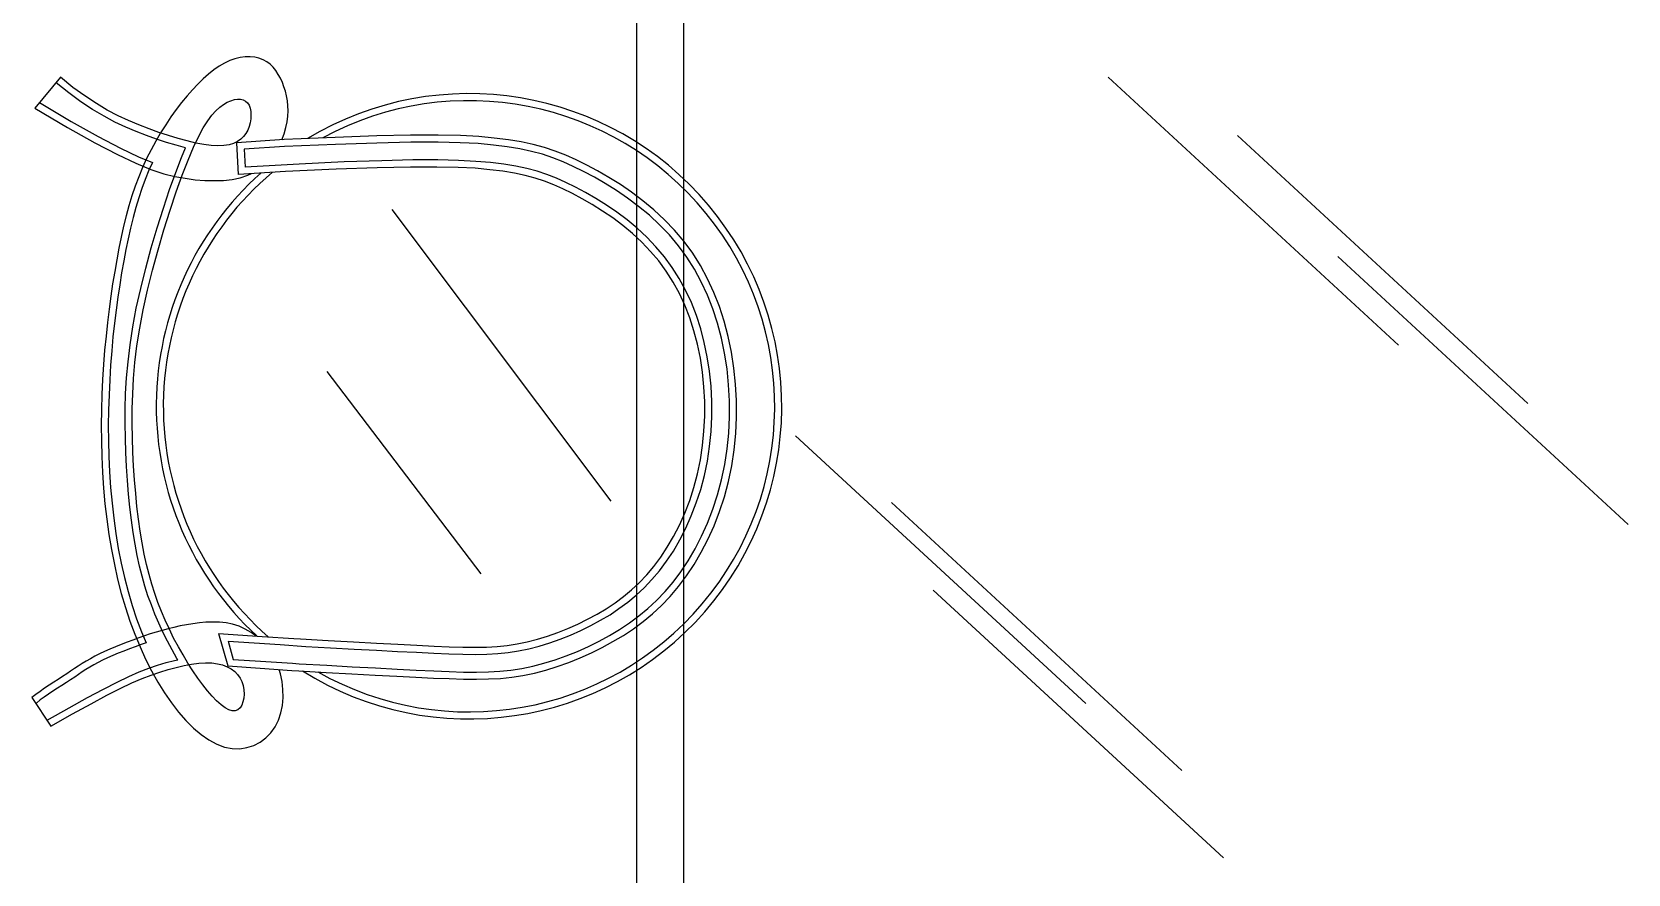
# Model space of a CAD drawing. Header units: inches. Extents: x 13 to 55.5, y 11.7 to 36.5.
# Drawn here: x 37.998 to 39.016, y 24.931 to 25.468 of the extents above; entities that cross this region are included whole.
import ezdxf

# ---------------------------------------------------------------- set-up
doc = ezdxf.new("R2010")
doc.units = ezdxf.units.IN
doc.header["$MEASUREMENT"] = 0
doc.layers.add('02', color=2, linetype='Continuous')

msp = doc.modelspace()

# ---------------------------------------------------------------- linework, layer by layer
at = {"layer": '02'}
for p, q in [((38.3838, 24.8241, -0.3429), (38.3838, 25.6241, -0.3429)), ((38.4138, 24.8541, -0.3429), (38.4138, 25.5941, -0.3429)), ((38.1276, 25.4509, -0.3409), (38.1243, 25.4498, -0.3409)), ((38.1309, 25.4517, -0.3409), (38.1276, 25.4509, -0.3409)), ((38.1341, 25.4522, -0.3409), (38.1309, 25.4517, -0.3409)), ((38.1372, 25.4522, -0.3409), (38.1341, 25.4522, -0.3409)), ((38.1402, 25.4519, -0.3409), (38.1372, 25.4522, -0.3409)), ((38.1429, 25.4513, -0.3409), (38.1402, 25.4519, -0.3409)), ((38.1455, 25.4503, -0.3409), (38.1429, 25.4513, -0.3409)), ((38.1107, 25.4412, -0.3409), (38.1073, 25.4382, -0.3409)), ((38.1141, 25.4439, -0.3409), (38.1107, 25.4412, -0.3409)), ((38.1175, 25.4462, -0.3409), (38.1141, 25.4439, -0.3409)), ((38.1209, 25.4482, -0.3409), (38.1175, 25.4462, -0.3409)), ((38.1243, 25.4498, -0.3409), (38.1209, 25.4482, -0.3409)), ((38.1479, 25.449, -0.3409), (38.1455, 25.4503, -0.3409)), ((38.15, 25.4474, -0.3409), (38.1479, 25.449, -0.3409)), ((38.1519, 25.4455, -0.3409), (38.15, 25.4474, -0.3409)), ((38.1536, 25.4434, -0.3409), (38.1519, 25.4455, -0.3409)), ((38.1552, 25.441, -0.3409), (38.1536, 25.4434, -0.3409)), ((38.1566, 25.4385, -0.3409), (38.1552, 25.441, -0.3409)), ((38.0164, 25.4391, -0.3409), (38, 25.4195, -0.3409)), ((38.0216, 25.4292, -0.3409), (38.0136, 25.4356, -0.3409)), ((38.0243, 25.4327, -0.3407), (38.0164, 25.4391, -0.3407)), ((38.0319, 25.4272, -0.3407), (38.0243, 25.4327, -0.3407)), ((38.1005, 25.4312, -0.3409), (38.0971, 25.4272, -0.3409)), ((38.1039, 25.4348, -0.3409), (38.1005, 25.4312, -0.3409)), ((38.1073, 25.4382, -0.3409), (38.1039, 25.4348, -0.3409)), ((38.1578, 25.4358, -0.3409), (38.1566, 25.4385, -0.3409)), ((38.1588, 25.4331, -0.3409), (38.1578, 25.4358, -0.3409)), ((38.1597, 25.4302, -0.3409), (38.1588, 25.4331, -0.3409)), ((38.8695, 25.2683, -0.3429), (38.6844, 25.4391, -0.3429)), ((38.003, 25.423, -0.3409), (38.0232, 25.411, -0.3409)), ((38.0293, 25.4235, -0.3409), (38.0216, 25.4292, -0.3409)), ((38.0368, 25.4186, -0.3409), (38.0293, 25.4235, -0.3409)), ((38.0392, 25.4224, -0.3407), (38.0319, 25.4272, -0.3407)), ((38.0462, 25.4182, -0.3407), (38.0392, 25.4224, -0.3407)), ((38.0936, 25.423, -0.3409), (38.0902, 25.4185, -0.3409)), ((38.0971, 25.4272, -0.3409), (38.0936, 25.423, -0.3409)), ((38.1179, 25.42, -0.3407), (38.1203, 25.4218, -0.3407)), ((38.1203, 25.4218, -0.3407), (38.1227, 25.4232, -0.3407)), ((38.1227, 25.4232, -0.3407), (38.125, 25.4242, -0.3407)), ((38.125, 25.4242, -0.3407), (38.1272, 25.4249, -0.3407)), ((38.1272, 25.4249, -0.3407), (38.1292, 25.4252, -0.3407)), ((38.1292, 25.4252, -0.3407), (38.1311, 25.4252, -0.3407)), ((38.1311, 25.4252, -0.3407), (38.1329, 25.4248, -0.3407)), ((38.1329, 25.4248, -0.3407), (38.1344, 25.424, -0.3407)), ((38.1344, 25.424, -0.3407), (38.1356, 25.4228, -0.3407)), ((38.1356, 25.4228, -0.3407), (38.1366, 25.4213, -0.3407)), ((38.1366, 25.4213, -0.3407), (38.1373, 25.4194, -0.3407)), ((38.1605, 25.4272, -0.3409), (38.1597, 25.4302, -0.3409)), ((38.161, 25.4242, -0.3409), (38.1605, 25.4272, -0.3409)), ((38.1613, 25.421, -0.3409), (38.161, 25.4242, -0.3409)), ((38.1614, 25.4177, -0.3409), (38.1613, 25.421, -0.3409)), ((38, 25.4195, -0.3409), (38.0209, 25.4072, -0.3409)), ((38.0232, 25.411, -0.3409), (38.0404, 25.4013, -0.3409)), ((38.0441, 25.4143, -0.3409), (38.0368, 25.4186, -0.3409)), ((38.0511, 25.4106, -0.3409), (38.0441, 25.4143, -0.3409)), ((38.0531, 25.4146, -0.3407), (38.0462, 25.4182, -0.3407)), ((38.058, 25.4074, -0.3409), (38.0511, 25.4106, -0.3409)), ((38.0598, 25.4115, -0.3407), (38.0531, 25.4146, -0.3407)), ((38.0663, 25.4087, -0.3407), (38.0598, 25.4115, -0.3407)), ((38.0868, 25.4138, -0.3409), (38.0835, 25.4089, -0.3409)), ((38.0902, 25.4185, -0.3409), (38.0868, 25.4138, -0.3409)), ((38.1074, 25.4068, -0.3407), (38.1102, 25.4114, -0.3407)), ((38.1102, 25.4114, -0.3407), (38.1129, 25.415, -0.3407)), ((38.1129, 25.415, -0.3407), (38.1154, 25.4178, -0.3407)), ((38.1154, 25.4178, -0.3407), (38.1179, 25.42, -0.3407)), ((38.1373, 25.4194, -0.3407), (38.1377, 25.4173, -0.3407)), ((38.1377, 25.4126, -0.3407), (38.1373, 25.4101, -0.3407)), ((38.1377, 25.4173, -0.3407), (38.1378, 25.415, -0.3407)), ((38.1378, 25.415, -0.3407), (38.1377, 25.4126, -0.3407)), ((38.16, 25.407, -0.3409), (38.1608, 25.4107, -0.3409)), ((38.1608, 25.4107, -0.3409), (38.1613, 25.4143, -0.3409)), ((38.1613, 25.4143, -0.3409), (38.1614, 25.4177, -0.3409)), ((38.0209, 25.4072, -0.3409), (38.0382, 25.3974, -0.3409)), ((38.0404, 25.4013, -0.3409), (38.0546, 25.3939, -0.3409)), ((38.0646, 25.4046, -0.3409), (38.058, 25.4074, -0.3409)), ((38.0712, 25.402, -0.3409), (38.0646, 25.4046, -0.3409)), ((38.0728, 25.4063, -0.3407), (38.0663, 25.4087, -0.3407)), ((38.0776, 25.3997, -0.3409), (38.0712, 25.402, -0.3409)), ((38.0791, 25.404, -0.3407), (38.0728, 25.4063, -0.3407)), ((38.0802, 25.4037, -0.3409), (38.0771, 25.3984, -0.3409)), ((38.0853, 25.4019, -0.3407), (38.0791, 25.404, -0.3407)), ((38.0835, 25.4089, -0.3409), (38.0802, 25.4037, -0.3409)), ((38.0913, 25.4001, -0.3407), (38.0853, 25.4019, -0.3407)), ((38.0971, 25.3985, -0.3407), (38.0913, 25.4001, -0.3407)), ((38.1012, 25.3945, -0.3407), (38.1044, 25.4012, -0.3407)), ((38.1044, 25.4012, -0.3407), (38.1074, 25.4068, -0.3407)), ((38.1331, 25.4013, -0.3407), (38.1313, 25.3996, -0.3407)), ((38.1346, 25.4033, -0.3407), (38.1331, 25.4013, -0.3407)), ((38.1357, 25.4054, -0.3407), (38.1346, 25.4033, -0.3407)), ((38.1366, 25.4077, -0.3407), (38.1357, 25.4054, -0.3407)), ((38.1373, 25.4101, -0.3407), (38.1366, 25.4077, -0.3407)), ((38.1575, 25.3993, -0.3409), (38.1589, 25.4031, -0.3409)), ((38.1589, 25.4031, -0.3409), (38.16, 25.407, -0.3409)), ((38.1914, 25.4008, -0.3409), (38.159, 25.3994, -0.3409)), ((38.218, 25.4017, -0.3409), (38.1914, 25.4008, -0.3409)), ((38.2396, 25.4022, -0.3409), (38.218, 25.4017, -0.3409)), ((38.2571, 25.4022, -0.3409), (38.2396, 25.4022, -0.3409)), ((38.2713, 25.4019, -0.3409), (38.2571, 25.4022, -0.3409)), ((38.283, 25.4013, -0.3409), (38.2713, 25.4019, -0.3409)), ((38.2929, 25.4004, -0.3409), (38.283, 25.4013, -0.3409)), ((38.3019, 25.3993, -0.3409), (38.2929, 25.4004, -0.3409)), ((38.9519, 25.2311, -0.3429), (38.7668, 25.4019, -0.3429)), ((38.0382, 25.3974, -0.3409), (38.0526, 25.3899, -0.3409)), ((38.0526, 25.3899, -0.3409), (38.0643, 25.3843, -0.3409)), ((38.0546, 25.3939, -0.3409), (38.0661, 25.3884, -0.3409)), ((38.0741, 25.3929, -0.3409), (38.0712, 25.3873, -0.3409)), ((38.0771, 25.3984, -0.3409), (38.0741, 25.3929, -0.3409)), ((38.0839, 25.3976, -0.3409), (38.0776, 25.3997, -0.3409)), ((38.0901, 25.3958, -0.3409), (38.0839, 25.3976, -0.3409)), ((38.096, 25.3941, -0.3409), (38.0901, 25.3958, -0.3409)), ((38.0936, 25.388, -0.3409), (38.0961, 25.3941, -0.3409)), ((38.0961, 25.3941, -0.3409), (38.096, 25.3941, -0.3409)), ((38.1026, 25.3972, -0.3407), (38.0971, 25.3985, -0.3407)), ((38.0977, 25.3863, -0.3407), (38.1012, 25.3945, -0.3407)), ((38.1077, 25.3963, -0.3407), (38.1026, 25.3972, -0.3407)), ((38.1124, 25.3957, -0.3407), (38.1077, 25.3963, -0.3407)), ((38.1167, 25.3954, -0.3407), (38.1124, 25.3957, -0.3407)), ((38.1205, 25.3956, -0.3407), (38.1167, 25.3954, -0.3407)), ((38.1239, 25.3961, -0.3407), (38.1205, 25.3956, -0.3407)), ((38.1267, 25.397, -0.3407), (38.1239, 25.3961, -0.3407)), ((38.1292, 25.3981, -0.3407), (38.1267, 25.397, -0.3407)), ((38.159, 25.3994, -0.3409), (38.1287, 25.3974, -0.3409)), ((38.1298, 25.3772, -0.3409), (38.1287, 25.3974, -0.3409)), ((38.1313, 25.3996, -0.3407), (38.1292, 25.3981, -0.3407)), ((38.1592, 25.3949, -0.3409), (38.1335, 25.3933, -0.3409)), ((38.1335, 25.3933, -0.3409), (38.1341, 25.3819, -0.3409)), ((38.1916, 25.3963, -0.3409), (38.1592, 25.3949, -0.3409)), ((38.2181, 25.3972, -0.3409), (38.1916, 25.3963, -0.3409)), ((38.2397, 25.3977, -0.3409), (38.2181, 25.3972, -0.3409)), ((38.2571, 25.3977, -0.3409), (38.2397, 25.3977, -0.3409)), ((38.2711, 25.3974, -0.3409), (38.2571, 25.3977, -0.3409)), ((38.2826, 25.3968, -0.3409), (38.2711, 25.3974, -0.3409)), ((38.2924, 25.3959, -0.3409), (38.2826, 25.3968, -0.3409)), ((38.3012, 25.3948, -0.3409), (38.2924, 25.3959, -0.3409)), ((38.3093, 25.3935, -0.3409), (38.3012, 25.3948, -0.3409)), ((38.3101, 25.3979, -0.3409), (38.3019, 25.3993, -0.3409)), ((38.3167, 25.3918, -0.3409), (38.3093, 25.3935, -0.3409)), ((38.3177, 25.3962, -0.3409), (38.3101, 25.3979, -0.3409)), ((38.3236, 25.39, -0.3409), (38.3167, 25.3918, -0.3409)), ((38.3249, 25.3943, -0.3409), (38.3177, 25.3962, -0.3409)), ((38.3303, 25.3878, -0.3409), (38.3236, 25.39, -0.3409)), ((38.3318, 25.392, -0.3409), (38.3249, 25.3943, -0.3409)), ((38.3385, 25.3894, -0.3409), (38.3318, 25.392, -0.3409)), ((38.0643, 25.3843, -0.3409), (38.074, 25.3803, -0.3409)), ((38.0661, 25.3884, -0.3409), (38.075, 25.3848, -0.3409)), ((38.0686, 25.3816, -0.3409), (38.0662, 25.3757, -0.3409)), ((38.0712, 25.3873, -0.3409), (38.0686, 25.3816, -0.3409)), ((38.0727, 25.3798, -0.3409), (38.0704, 25.374, -0.3409)), ((38.075, 25.3848, -0.3409), (38.0727, 25.3798, -0.3409)), ((38.074, 25.3803, -0.3409), (38.0822, 25.3776, -0.3409)), ((38.0898, 25.3784, -0.3409), (38.0936, 25.388, -0.3409)), ((38.094, 25.3768, -0.3407), (38.0977, 25.3863, -0.3407)), ((38.192, 25.3805, -0.3409), (38.1599, 25.3791, -0.3409)), ((38.2182, 25.3814, -0.3409), (38.192, 25.3805, -0.3409)), ((38.2394, 25.3818, -0.3409), (38.2182, 25.3814, -0.3409)), ((38.2563, 25.3819, -0.3409), (38.2394, 25.3818, -0.3409)), ((38.2699, 25.3816, -0.3409), (38.2563, 25.3819, -0.3409)), ((38.2808, 25.3811, -0.3409), (38.2699, 25.3816, -0.3409)), ((38.2901, 25.3802, -0.3409), (38.2808, 25.3811, -0.3409)), ((38.2983, 25.3792, -0.3409), (38.2901, 25.3802, -0.3409)), ((38.3368, 25.3852, -0.3409), (38.3303, 25.3878, -0.3409)), ((38.3432, 25.3823, -0.3409), (38.3368, 25.3852, -0.3409)), ((38.3451, 25.3864, -0.3409), (38.3385, 25.3894, -0.3409)), ((38.3498, 25.3791, -0.3409), (38.3432, 25.3823, -0.3409)), ((38.3519, 25.3831, -0.3409), (38.3451, 25.3864, -0.3409)), ((38.3588, 25.3794, -0.3409), (38.3519, 25.3831, -0.3409)), ((38.0639, 25.3697, -0.3409), (38.0619, 25.3635, -0.3409)), ((38.0662, 25.3757, -0.3409), (38.0639, 25.3697, -0.3409)), ((38.0704, 25.374, -0.3409), (38.0682, 25.3682, -0.3409)), ((38.0822, 25.3776, -0.3409), (38.0893, 25.3758, -0.3409)), ((38.0859, 25.3675, -0.3409), (38.0898, 25.3784, -0.3409)), ((38.0893, 25.3758, -0.3409), (38.0958, 25.3747, -0.3409)), ((38.0902, 25.366, -0.3407), (38.094, 25.3768, -0.3407)), ((38.0958, 25.3747, -0.3409), (38.1022, 25.3738, -0.3409)), ((38.1022, 25.3738, -0.3409), (38.1084, 25.3733, -0.3409)), ((38.1084, 25.3733, -0.3409), (38.1144, 25.3732, -0.3409)), ((38.1144, 25.3732, -0.3409), (38.1202, 25.3734, -0.3409)), ((38.1202, 25.3734, -0.3409), (38.1258, 25.374, -0.3409)), ((38.1258, 25.374, -0.3409), (38.131, 25.3751, -0.3409)), ((38.1599, 25.3791, -0.3409), (38.1298, 25.3772, -0.3409)), ((38.131, 25.3751, -0.3409), (38.1358, 25.3766, -0.3409)), ((38.1358, 25.3766, -0.3409), (38.1382, 25.3777, -0.3409)), ((38.3058, 25.378, -0.3409), (38.2983, 25.3792, -0.3409)), ((38.3126, 25.3765, -0.3409), (38.3058, 25.378, -0.3409)), ((38.3189, 25.3748, -0.3409), (38.3126, 25.3765, -0.3409)), ((38.3249, 25.3729, -0.3409), (38.3189, 25.3748, -0.3409)), ((38.3308, 25.3706, -0.3409), (38.3249, 25.3729, -0.3409)), ((38.3367, 25.368, -0.3409), (38.3308, 25.3706, -0.3409)), ((38.3567, 25.3754, -0.3409), (38.3498, 25.3791, -0.3409)), ((38.3637, 25.3714, -0.3409), (38.3567, 25.3754, -0.3409)), ((38.366, 25.3753, -0.3409), (38.3588, 25.3794, -0.3409)), ((38.3708, 25.367, -0.3409), (38.3637, 25.3714, -0.3409)), ((38.3733, 25.3707, -0.3409), (38.366, 25.3753, -0.3409)), ((38.3805, 25.3658, -0.3409), (38.3733, 25.3707, -0.3409)), ((38.0619, 25.3635, -0.3409), (38.06, 25.3572, -0.3409)), ((38.0662, 25.3622, -0.3409), (38.0643, 25.356, -0.3409)), ((38.0682, 25.3682, -0.3409), (38.0662, 25.3622, -0.3409)), ((38.082, 25.3557, -0.3409), (38.0859, 25.3675, -0.3409)), ((38.0862, 25.3543, -0.3407), (38.0902, 25.366, -0.3407)), ((38.3427, 25.365, -0.3409), (38.3367, 25.368, -0.3409)), ((38.349, 25.3616, -0.3409), (38.3427, 25.365, -0.3409)), ((38.3554, 25.3579, -0.3409), (38.349, 25.3616, -0.3409)), ((38.3779, 25.3621, -0.3409), (38.3708, 25.367, -0.3409)), ((38.3849, 25.3568, -0.3409), (38.3779, 25.3621, -0.3409)), ((38.3877, 25.3604, -0.3409), (38.3805, 25.3658, -0.3409)), ((38.3947, 25.3546, -0.3409), (38.3877, 25.3604, -0.3409)), ((38.0583, 25.3507, -0.3409), (38.0566, 25.3441, -0.3409)), ((38.06, 25.3572, -0.3409), (38.0583, 25.3507, -0.3409)), ((38.0626, 25.3496, -0.3409), (38.061, 25.343, -0.3409)), ((38.0643, 25.356, -0.3409), (38.0626, 25.3496, -0.3409)), ((38.078, 25.3432, -0.3409), (38.082, 25.3557, -0.3409)), ((38.0823, 25.3419, -0.3407), (38.0862, 25.3543, -0.3407)), ((38.3674, 25.1689, -0.3429), (38.2278, 25.3549, -0.3429)), ((38.3619, 25.3538, -0.3409), (38.3554, 25.3579, -0.3409)), ((38.3684, 25.3494, -0.3409), (38.3619, 25.3538, -0.3409)), ((38.3748, 25.3446, -0.3409), (38.3684, 25.3494, -0.3409)), ((38.3918, 25.3512, -0.3409), (38.3849, 25.3568, -0.3409)), ((38.3983, 25.3451, -0.3409), (38.3918, 25.3512, -0.3409)), ((38.4015, 25.3483, -0.3409), (38.3947, 25.3546, -0.3409)), ((38.0566, 25.3441, -0.3409), (38.0551, 25.3372, -0.3409)), ((38.061, 25.343, -0.3409), (38.0595, 25.3362, -0.3409)), ((38.0742, 25.3303, -0.3409), (38.078, 25.3432, -0.3409)), ((38.0786, 25.3291, -0.3407), (38.0823, 25.3419, -0.3407)), ((38.3811, 25.3395, -0.3409), (38.3748, 25.3446, -0.3409)), ((38.387, 25.334, -0.3409), (38.3811, 25.3395, -0.3409)), ((38.4046, 25.3386, -0.3409), (38.3983, 25.3451, -0.3409)), ((38.4079, 25.3416, -0.3409), (38.4015, 25.3483, -0.3409)), ((38.4139, 25.3345, -0.3409), (38.4079, 25.3416, -0.3409)), ((38.0536, 25.3301, -0.3409), (38.0522, 25.3228, -0.3409)), ((38.0551, 25.3372, -0.3409), (38.0536, 25.3301, -0.3409)), ((38.0581, 25.3292, -0.3409), (38.0567, 25.322, -0.3409)), ((38.0595, 25.3362, -0.3409), (38.0581, 25.3292, -0.3409)), ((38.0707, 25.3173, -0.3409), (38.0742, 25.3303, -0.3409)), ((38.075, 25.3162, -0.3407), (38.0786, 25.3291, -0.3407)), ((38.3926, 25.3281, -0.3409), (38.387, 25.334, -0.3409)), ((38.4103, 25.3317, -0.3409), (38.4046, 25.3386, -0.3409)), ((38.4156, 25.3244, -0.3409), (38.4103, 25.3317, -0.3409)), ((38.4194, 25.3269, -0.3409), (38.4139, 25.3345, -0.3409)), ((38.0522, 25.3228, -0.3409), (38.0509, 25.3153, -0.3409)), ((38.0567, 25.322, -0.3409), (38.0553, 25.3145, -0.3409)), ((38.3978, 25.322, -0.3409), (38.3926, 25.3281, -0.3409)), ((38.4026, 25.3154, -0.3409), (38.3978, 25.322, -0.3409)), ((38.4205, 25.3167, -0.3409), (38.4156, 25.3244, -0.3409)), ((38.4244, 25.319, -0.3409), (38.4194, 25.3269, -0.3409)), ((38.4289, 25.3106, -0.3409), (38.4244, 25.319, -0.3409)), ((39.0158, 25.154, -0.3429), (38.8307, 25.3248, -0.3429)), ((38.0509, 25.3153, -0.3409), (38.0496, 25.3075, -0.3409)), ((38.0553, 25.3145, -0.3409), (38.0541, 25.3068, -0.3409)), ((38.0675, 25.3044, -0.3409), (38.0707, 25.3173, -0.3409)), ((38.0719, 25.3034, -0.3407), (38.075, 25.3162, -0.3407)), ((38.407, 25.3085, -0.3409), (38.4026, 25.3154, -0.3409)), ((38.4109, 25.3013, -0.3409), (38.407, 25.3085, -0.3409)), ((38.4249, 25.3086, -0.3409), (38.4205, 25.3167, -0.3409)), ((38.4288, 25.3002, -0.3409), (38.4249, 25.3086, -0.3409)), ((38.4329, 25.3019, -0.3409), (38.4289, 25.3106, -0.3409)), ((38.0484, 25.2995, -0.3409), (38.0473, 25.2913, -0.3409)), ((38.0496, 25.3075, -0.3409), (38.0484, 25.2995, -0.3409)), ((38.0529, 25.2989, -0.3409), (38.0518, 25.2907, -0.3409)), ((38.0541, 25.3068, -0.3409), (38.0529, 25.2989, -0.3409)), ((38.0647, 25.2918, -0.3409), (38.0675, 25.3044, -0.3409)), ((38.0691, 25.2909, -0.3407), (38.0719, 25.3034, -0.3407)), ((38.4144, 25.2937, -0.3409), (38.4109, 25.3013, -0.3409)), ((38.4323, 25.2914, -0.3409), (38.4288, 25.3002, -0.3409)), ((38.4365, 25.2929, -0.3409), (38.4329, 25.3019, -0.3409)), ((38.0473, 25.2913, -0.3409), (38.0463, 25.2828, -0.3409)), ((38.0518, 25.2907, -0.3409), (38.0508, 25.2823, -0.3409)), ((38.0624, 25.2799, -0.3409), (38.0647, 25.2918, -0.3409)), ((38.0669, 25.2791, -0.3407), (38.0691, 25.2909, -0.3407)), ((38.4175, 25.2858, -0.3409), (38.4144, 25.2937, -0.3409)), ((38.4352, 25.2823, -0.3409), (38.4323, 25.2914, -0.3409)), ((38.4395, 25.2835, -0.3409), (38.4365, 25.2929, -0.3409)), ((38.0463, 25.2828, -0.3409), (38.0454, 25.2741, -0.3409)), ((38.0508, 25.2823, -0.3409), (38.0498, 25.2736, -0.3409)), ((38.0607, 25.2686, -0.3409), (38.0624, 25.2799, -0.3409)), ((38.0651, 25.2679, -0.3407), (38.0669, 25.2791, -0.3407)), ((38.4202, 25.2775, -0.3409), (38.4175, 25.2858, -0.3409)), ((38.4377, 25.2728, -0.3409), (38.4352, 25.2823, -0.3409)), ((38.4421, 25.2739, -0.3409), (38.4395, 25.2835, -0.3409)), ((38.0454, 25.2741, -0.3409), (38.0445, 25.2651, -0.3409)), ((38.0498, 25.2736, -0.3409), (38.049, 25.2647, -0.3409)), ((38.0594, 25.2577, -0.3409), (38.0607, 25.2686, -0.3409)), ((38.0638, 25.2573, -0.3407), (38.0651, 25.2679, -0.3407)), ((38.4224, 25.269, -0.3409), (38.4202, 25.2775, -0.3409)), ((38.4243, 25.2601, -0.3409), (38.4224, 25.269, -0.3409)), ((38.4397, 25.2631, -0.3409), (38.4377, 25.2728, -0.3409)), ((38.4442, 25.2639, -0.3409), (38.4421, 25.2739, -0.3409)), ((38.0445, 25.2651, -0.3409), (38.0438, 25.2559, -0.3409)), ((38.049, 25.2647, -0.3409), (38.0483, 25.2556, -0.3409)), ((38.0584, 25.2474, -0.3409), (38.0594, 25.2577, -0.3409)), ((38.4256, 25.251, -0.3409), (38.4243, 25.2601, -0.3409)), ((38.4413, 25.2531, -0.3409), (38.4397, 25.2631, -0.3409)), ((38.4457, 25.2537, -0.3409), (38.4442, 25.2639, -0.3409)), ((38.0438, 25.2559, -0.3409), (38.0432, 25.2464, -0.3409)), ((38.0483, 25.2556, -0.3409), (38.0477, 25.2462, -0.3409)), ((38.0629, 25.247, -0.3407), (38.0638, 25.2573, -0.3407)), ((38.2846, 25.1224, -0.3429), (38.1864, 25.2515, -0.3429)), ((38.4266, 25.2417, -0.3409), (38.4256, 25.251, -0.3409)), ((38.4423, 25.243, -0.3409), (38.4413, 25.2531, -0.3409)), ((38.4468, 25.2434, -0.3409), (38.4457, 25.2537, -0.3409)), ((38.0432, 25.2464, -0.3409), (38.0428, 25.2368, -0.3409)), ((38.0477, 25.2462, -0.3409), (38.0473, 25.2366, -0.3409)), ((38.0576, 25.2277, -0.3409), (38.0579, 25.2374, -0.3409)), ((38.0579, 25.2374, -0.3409), (38.0584, 25.2474, -0.3409)), ((38.0624, 25.2372, -0.3407), (38.0629, 25.247, -0.3407)), ((38.4271, 25.2323, -0.3409), (38.4266, 25.2417, -0.3409)), ((38.4428, 25.2328, -0.3409), (38.4423, 25.243, -0.3409)), ((38.4473, 25.2329, -0.3409), (38.4468, 25.2434, -0.3409)), ((38.0428, 25.2368, -0.3409), (38.0425, 25.227, -0.3409)), ((38.0473, 25.2366, -0.3409), (38.047, 25.2269, -0.3409)), ((38.0576, 25.2183, -0.3409), (38.0576, 25.2277, -0.3409)), ((38.0621, 25.2276, -0.3407), (38.0624, 25.2372, -0.3407)), ((38.0621, 25.2183, -0.3407), (38.0621, 25.2276, -0.3407)), ((38.4271, 25.2229, -0.3409), (38.4271, 25.2323, -0.3409)), ((38.4429, 25.2225, -0.3409), (38.4428, 25.2328, -0.3409)), ((38.4474, 25.2224, -0.3409), (38.4473, 25.2329, -0.3409)), ((38.0425, 25.227, -0.3409), (38.0423, 25.2171, -0.3409)), ((38.0423, 25.2171, -0.3409), (38.0424, 25.2072, -0.3409)), ((38.047, 25.2269, -0.3409), (38.0468, 25.2171, -0.3409)), ((38.0468, 25.2171, -0.3409), (38.0469, 25.2072, -0.3409)), ((38.0577, 25.209, -0.3409), (38.0576, 25.2183, -0.3409)), ((38.0622, 25.2091, -0.3407), (38.0621, 25.2183, -0.3407)), ((38.4266, 25.2135, -0.3409), (38.4271, 25.2229, -0.3409)), ((38.4424, 25.2122, -0.3409), (38.4429, 25.2225, -0.3409)), ((38.4469, 25.2119, -0.3409), (38.4474, 25.2224, -0.3409)), ((38.0424, 25.2072, -0.3409), (38.0426, 25.1972, -0.3409)), ((38.0469, 25.2072, -0.3409), (38.0471, 25.1973, -0.3409)), ((38.058, 25.1999, -0.3409), (38.0577, 25.209, -0.3409)), ((38.0625, 25.2001, -0.3407), (38.0622, 25.2091, -0.3407)), ((38.4257, 25.2042, -0.3409), (38.4266, 25.2135, -0.3409)), ((38.4414, 25.2021, -0.3409), (38.4424, 25.2122, -0.3409)), ((38.4458, 25.2015, -0.3409), (38.4469, 25.2119, -0.3409)), ((38.6701, 25.0397, -0.3429), (38.485, 25.2105, -0.3429)), ((38.0426, 25.1972, -0.3409), (38.0431, 25.1871, -0.3409)), ((38.0471, 25.1973, -0.3409), (38.0476, 25.1874, -0.3409)), ((38.0585, 25.1908, -0.3409), (38.058, 25.1999, -0.3409)), ((38.063, 25.1911, -0.3407), (38.0625, 25.2001, -0.3407)), ((38.4243, 25.1951, -0.3409), (38.4257, 25.2042, -0.3409)), ((38.4398, 25.1921, -0.3409), (38.4414, 25.2021, -0.3409)), ((38.4443, 25.1913, -0.3409), (38.4458, 25.2015, -0.3409)), ((38.0431, 25.1871, -0.3409), (38.0438, 25.1771, -0.3409)), ((38.0476, 25.1874, -0.3409), (38.0483, 25.1775, -0.3409)), ((38.0591, 25.182, -0.3409), (38.0585, 25.1908, -0.3409)), ((38.0636, 25.1823, -0.3407), (38.063, 25.1911, -0.3407)), ((38.4225, 25.1862, -0.3409), (38.4243, 25.1951, -0.3409)), ((38.4378, 25.1824, -0.3409), (38.4398, 25.1921, -0.3409)), ((38.4422, 25.1813, -0.3409), (38.4443, 25.1913, -0.3409)), ((38.0438, 25.1771, -0.3409), (38.0447, 25.1672, -0.3409)), ((38.0483, 25.1775, -0.3409), (38.0492, 25.1676, -0.3409)), ((38.0598, 25.1733, -0.3409), (38.0591, 25.182, -0.3409)), ((38.0643, 25.1737, -0.3407), (38.0636, 25.1823, -0.3407)), ((38.4175, 25.1692, -0.3409), (38.4202, 25.1775, -0.3409)), ((38.4202, 25.1775, -0.3409), (38.4225, 25.1862, -0.3409)), ((38.4352, 25.1729, -0.3409), (38.4378, 25.1824, -0.3409)), ((38.4396, 25.1716, -0.3409), (38.4422, 25.1813, -0.3409)), ((38.0447, 25.1672, -0.3409), (38.0458, 25.1573, -0.3409)), ((38.0492, 25.1676, -0.3409), (38.0503, 25.1579, -0.3409)), ((38.0606, 25.1649, -0.3409), (38.0598, 25.1733, -0.3409)), ((38.0651, 25.1654, -0.3407), (38.0643, 25.1737, -0.3407)), ((38.4144, 25.1612, -0.3409), (38.4175, 25.1692, -0.3409)), ((38.4322, 25.1637, -0.3409), (38.4352, 25.1729, -0.3409)), ((38.4365, 25.1622, -0.3409), (38.4396, 25.1716, -0.3409)), ((38.7312, 24.9971, -0.3429), (38.5461, 25.1679, -0.3429)), ((38.0458, 25.1573, -0.3409), (38.0472, 25.1475, -0.3409)), ((38.0503, 25.1579, -0.3409), (38.0516, 25.1482, -0.3409)), ((38.0616, 25.1567, -0.3409), (38.0606, 25.1649, -0.3409)), ((38.0627, 25.1489, -0.3409), (38.0616, 25.1567, -0.3409)), ((38.0661, 25.1573, -0.3407), (38.0651, 25.1654, -0.3407)), ((38.0672, 25.1496, -0.3407), (38.0661, 25.1573, -0.3407)), ((38.4109, 25.1535, -0.3409), (38.4144, 25.1612, -0.3409)), ((38.4288, 25.1548, -0.3409), (38.4322, 25.1637, -0.3409)), ((38.433, 25.1531, -0.3409), (38.4365, 25.1622, -0.3409)), ((38.0472, 25.1475, -0.3409), (38.0488, 25.1379, -0.3409)), ((38.0516, 25.1482, -0.3409), (38.0532, 25.1387, -0.3409)), ((38.064, 25.1414, -0.3409), (38.0627, 25.1489, -0.3409)), ((38.0684, 25.1422, -0.3407), (38.0672, 25.1496, -0.3407)), ((38.4032, 25.1394, -0.3409), (38.4072, 25.1462, -0.3409)), ((38.4072, 25.1462, -0.3409), (38.4109, 25.1535, -0.3409)), ((38.4209, 25.1384, -0.3409), (38.425, 25.1464, -0.3409)), ((38.425, 25.1464, -0.3409), (38.4288, 25.1548, -0.3409)), ((38.4291, 25.1444, -0.3409), (38.433, 25.1531, -0.3409)), ((38.0488, 25.1379, -0.3409), (38.0507, 25.1284, -0.3409)), ((38.0532, 25.1387, -0.3409), (38.0551, 25.1293, -0.3409)), ((38.0653, 25.1342, -0.3409), (38.064, 25.1414, -0.3409)), ((38.0697, 25.1351, -0.3407), (38.0684, 25.1422, -0.3407)), ((38.399, 25.133, -0.3409), (38.4032, 25.1394, -0.3409)), ((38.4165, 25.1308, -0.3409), (38.4209, 25.1384, -0.3409)), ((38.4203, 25.1284, -0.3409), (38.4249, 25.1362, -0.3409)), ((38.4249, 25.1362, -0.3409), (38.4291, 25.1444, -0.3409)), ((38.0507, 25.1284, -0.3409), (38.0528, 25.119, -0.3409)), ((38.0551, 25.1293, -0.3409), (38.0572, 25.1201, -0.3409)), ((38.0668, 25.1274, -0.3409), (38.0653, 25.1342, -0.3409)), ((38.0684, 25.1209, -0.3409), (38.0668, 25.1274, -0.3409)), ((38.0712, 25.1284, -0.3407), (38.0697, 25.1351, -0.3407)), ((38.0728, 25.1221, -0.3407), (38.0712, 25.1284, -0.3407)), ((38.3901, 25.1218, -0.3409), (38.3947, 25.1272, -0.3409)), ((38.3947, 25.1272, -0.3409), (38.399, 25.133, -0.3409)), ((38.4118, 25.1237, -0.3409), (38.4165, 25.1308, -0.3409)), ((38.4155, 25.1211, -0.3409), (38.4203, 25.1284, -0.3409)), ((38.0528, 25.119, -0.3409), (38.0551, 25.1099, -0.3409)), ((38.0572, 25.1201, -0.3409), (38.0595, 25.1111, -0.3409)), ((38.0702, 25.1146, -0.3409), (38.0684, 25.1209, -0.3409)), ((38.0745, 25.1159, -0.3407), (38.0728, 25.1221, -0.3407)), ((38.0764, 25.11, -0.3407), (38.0745, 25.1159, -0.3407)), ((38.3804, 25.1122, -0.3409), (38.3853, 25.1168, -0.3409)), ((38.3853, 25.1168, -0.3409), (38.3901, 25.1218, -0.3409)), ((38.4018, 25.1111, -0.3409), (38.4069, 25.1172, -0.3409)), ((38.4069, 25.1172, -0.3409), (38.4118, 25.1237, -0.3409)), ((38.4104, 25.1144, -0.3409), (38.4155, 25.1211, -0.3409)), ((38.0551, 25.1099, -0.3409), (38.0578, 25.101, -0.3409)), ((38.0595, 25.1111, -0.3409), (38.0621, 25.1023, -0.3409)), ((38.0721, 25.1085, -0.3409), (38.0702, 25.1146, -0.3409)), ((38.0743, 25.1026, -0.3409), (38.0721, 25.1085, -0.3409)), ((38.0785, 25.1042, -0.3407), (38.0764, 25.11, -0.3407)), ((38.3699, 25.1039, -0.3409), (38.3752, 25.1079, -0.3409)), ((38.3752, 25.1079, -0.3409), (38.3804, 25.1122, -0.3409)), ((38.3909, 25.1004, -0.3409), (38.3964, 25.1055, -0.3409)), ((38.3964, 25.1055, -0.3409), (38.4018, 25.1111, -0.3409)), ((38.3996, 25.1023, -0.3409), (38.4051, 25.1081, -0.3409)), ((38.4051, 25.1081, -0.3409), (38.4104, 25.1144, -0.3409)), ((38.7578, 24.9413, -0.3429), (38.5727, 25.1121, -0.3429)), ((38.0578, 25.101, -0.3409), (38.0606, 25.0923, -0.3409)), ((38.0621, 25.1023, -0.3409), (38.0649, 25.0938, -0.3409)), ((38.0766, 25.0967, -0.3409), (38.0743, 25.1026, -0.3409)), ((38.079, 25.091, -0.3409), (38.0766, 25.0967, -0.3409)), ((38.0807, 25.0985, -0.3407), (38.0785, 25.1042, -0.3407)), ((38.0831, 25.0928, -0.3407), (38.0807, 25.0985, -0.3407)), ((38.3524, 25.0935, -0.3409), (38.3584, 25.0968, -0.3409)), ((38.3584, 25.0968, -0.3409), (38.3643, 25.1002, -0.3409)), ((38.3643, 25.1002, -0.3409), (38.3699, 25.1039, -0.3409)), ((38.3791, 25.0911, -0.3409), (38.3851, 25.0956, -0.3409)), ((38.3851, 25.0956, -0.3409), (38.3909, 25.1004, -0.3409)), ((38.3879, 25.092, -0.3409), (38.3938, 25.097, -0.3409)), ((38.3938, 25.097, -0.3409), (38.3996, 25.1023, -0.3409)), ((38.0606, 25.0923, -0.3409), (38.0637, 25.0839, -0.3409)), ((38.0649, 25.0938, -0.3409), (38.0679, 25.0855, -0.3409)), ((38.0679, 25.0855, -0.3409), (38.0709, 25.0784, -0.3409)), ((38.0774, 25.0852, -0.3409), (38.0736, 25.0841, -0.3409)), ((38.0811, 25.0863, -0.3409), (38.0774, 25.0852, -0.3409)), ((38.0817, 25.0852, -0.3409), (38.079, 25.091, -0.3409)), ((38.0849, 25.0873, -0.3409), (38.0811, 25.0863, -0.3409)), ((38.0845, 25.0795, -0.3409), (38.0817, 25.0852, -0.3409)), ((38.0858, 25.0871, -0.3407), (38.0831, 25.0928, -0.3407)), ((38.0887, 25.0883, -0.3409), (38.0849, 25.0873, -0.3409)), ((38.0885, 25.0815, -0.3407), (38.0858, 25.0871, -0.3407)), ((38.0926, 25.0892, -0.3409), (38.0887, 25.0883, -0.3409)), ((38.0966, 25.0899, -0.3409), (38.0926, 25.0892, -0.3409)), ((38.1007, 25.0906, -0.3409), (38.0966, 25.0899, -0.3409)), ((38.1049, 25.0912, -0.3409), (38.1007, 25.0906, -0.3409)), ((38.1091, 25.0916, -0.3409), (38.1049, 25.0912, -0.3409)), ((38.1134, 25.0917, -0.3409), (38.1091, 25.0916, -0.3409)), ((38.1177, 25.0916, -0.3409), (38.1134, 25.0917, -0.3409)), ((38.1219, 25.0911, -0.3409), (38.1177, 25.0916, -0.3409)), ((38.1261, 25.0903, -0.3409), (38.1219, 25.0911, -0.3409)), ((38.1302, 25.089, -0.3409), (38.1261, 25.0903, -0.3409)), ((38.1341, 25.0872, -0.3409), (38.1302, 25.089, -0.3409)), ((38.138, 25.085, -0.3409), (38.1341, 25.0872, -0.3409)), ((38.141, 25.0828, -0.3409), (38.138, 25.085, -0.3409)), ((38.3269, 25.0827, -0.3409), (38.3334, 25.085, -0.3409)), ((38.3334, 25.085, -0.3409), (38.3398, 25.0876, -0.3409)), ((38.3398, 25.0876, -0.3409), (38.3462, 25.0904, -0.3409)), ((38.3462, 25.0904, -0.3409), (38.3524, 25.0935, -0.3409)), ((38.3664, 25.0831, -0.3409), (38.3728, 25.087, -0.3409)), ((38.3728, 25.087, -0.3409), (38.3791, 25.0911, -0.3409)), ((38.3753, 25.0832, -0.3409), (38.3817, 25.0874, -0.3409)), ((38.3817, 25.0874, -0.3409), (38.3879, 25.092, -0.3409)), ((38.0479, 25.0745, -0.3409), (38.0445, 25.073, -0.3409)), ((38.0514, 25.076, -0.3409), (38.0479, 25.0745, -0.3409)), ((38.0551, 25.0774, -0.3409), (38.0514, 25.076, -0.3409)), ((38.0588, 25.0789, -0.3409), (38.0551, 25.0774, -0.3409)), ((38.0604, 25.0746, -0.3409), (38.0567, 25.0732, -0.3409)), ((38.0625, 25.0802, -0.3409), (38.0588, 25.0789, -0.3409)), ((38.064, 25.076, -0.3409), (38.0604, 25.0746, -0.3409)), ((38.0662, 25.0816, -0.3409), (38.0625, 25.0802, -0.3409)), ((38.0637, 25.0839, -0.3409), (38.0671, 25.0758, -0.3409)), ((38.0677, 25.0773, -0.3409), (38.064, 25.076, -0.3409)), ((38.0699, 25.0829, -0.3409), (38.0662, 25.0816, -0.3409)), ((38.0671, 25.0758, -0.3409), (38.0706, 25.068, -0.3409)), ((38.0709, 25.0784, -0.3409), (38.0677, 25.0773, -0.3409)), ((38.0736, 25.0841, -0.3409), (38.0699, 25.0829, -0.3409)), ((38.0875, 25.0739, -0.3409), (38.0845, 25.0795, -0.3409)), ((38.0915, 25.076, -0.3407), (38.0885, 25.0815, -0.3407)), ((38.0945, 25.0707, -0.3407), (38.0915, 25.076, -0.3407)), ((38.1171, 25.0845, -0.3409), (38.123, 25.0637, -0.3409)), ((38.1171, 25.0845, -0.3409), (38.145, 25.0825, -0.3409)), ((38.1232, 25.0796, -0.3409), (38.1264, 25.0679, -0.3409)), ((38.145, 25.0825, -0.3409), (38.1652, 25.0812, -0.3409)), ((38.1652, 25.0812, -0.3409), (38.1694, 25.081, -0.3409)), ((38.1694, 25.081, -0.3409), (38.1869, 25.0799, -0.3409)), ((38.1869, 25.0799, -0.3409), (38.2031, 25.079, -0.3409)), ((38.2031, 25.079, -0.3409), (38.2179, 25.0782, -0.3409)), ((38.2179, 25.0782, -0.3409), (38.2314, 25.0775, -0.3409)), ((38.2314, 25.0775, -0.3409), (38.2436, 25.0769, -0.3409)), ((38.2436, 25.0769, -0.3409), (38.2545, 25.0764, -0.3409)), ((38.2545, 25.0764, -0.3409), (38.2642, 25.076, -0.3409)), ((38.2642, 25.076, -0.3409), (38.2729, 25.0757, -0.3409)), ((38.2729, 25.0757, -0.3409), (38.2808, 25.0756, -0.3409)), ((38.2808, 25.0756, -0.3409), (38.288, 25.0757, -0.3409)), ((38.288, 25.0757, -0.3409), (38.2947, 25.0761, -0.3409)), ((38.2947, 25.0761, -0.3409), (38.3011, 25.0768, -0.3409)), ((38.3011, 25.0768, -0.3409), (38.3075, 25.0778, -0.3409)), ((38.3075, 25.0778, -0.3409), (38.3139, 25.0791, -0.3409)), ((38.3139, 25.0791, -0.3409), (38.3204, 25.0807, -0.3409)), ((38.3204, 25.0807, -0.3409), (38.3269, 25.0827, -0.3409)), ((38.3459, 25.073, -0.3409), (38.3529, 25.0761, -0.3409)), ((38.3529, 25.0761, -0.3409), (38.3597, 25.0795, -0.3409)), ((38.3548, 25.072, -0.3409), (38.3618, 25.0755, -0.3409)), ((38.3597, 25.0795, -0.3409), (38.3664, 25.0831, -0.3409)), ((38.3618, 25.0755, -0.3409), (38.3686, 25.0792, -0.3409)), ((38.3686, 25.0792, -0.3409), (38.3753, 25.0832, -0.3409)), ((38.0302, 25.0652, -0.3409), (38.0277, 25.0636, -0.3409)), ((38.0327, 25.0668, -0.3409), (38.0302, 25.0652, -0.3409)), ((38.0354, 25.0683, -0.3409), (38.0327, 25.0668, -0.3409)), ((38.0376, 25.0644, -0.3409), (38.035, 25.0629, -0.3409)), ((38.0382, 25.0699, -0.3409), (38.0354, 25.0683, -0.3409)), ((38.0403, 25.0659, -0.3409), (38.0376, 25.0644, -0.3409)), ((38.0413, 25.0714, -0.3409), (38.0382, 25.0699, -0.3409)), ((38.0432, 25.0674, -0.3409), (38.0403, 25.0659, -0.3409)), ((38.0445, 25.073, -0.3409), (38.0413, 25.0714, -0.3409)), ((38.0464, 25.0689, -0.3409), (38.0432, 25.0674, -0.3409)), ((38.0497, 25.0703, -0.3409), (38.0464, 25.0689, -0.3409)), ((38.0532, 25.0718, -0.3409), (38.0497, 25.0703, -0.3409)), ((38.0567, 25.0732, -0.3409), (38.0532, 25.0718, -0.3409)), ((38.0706, 25.068, -0.3409), (38.0744, 25.0605, -0.3409)), ((38.0782, 25.0641, -0.3409), (38.0837, 25.0658, -0.3409)), ((38.0837, 25.0658, -0.3409), (38.089, 25.0672, -0.3409)), ((38.0906, 25.0684, -0.3409), (38.0875, 25.0739, -0.3409)), ((38.089, 25.0672, -0.3409), (38.0911, 25.0677, -0.3409)), ((38.0911, 25.0677, -0.3409), (38.0906, 25.0684, -0.3409)), ((38.0976, 25.0655, -0.3407), (38.0945, 25.0707, -0.3407)), ((38.0951, 25.064, -0.3407), (38.0999, 25.0648, -0.3407)), ((38.1007, 25.0606, -0.3407), (38.0976, 25.0655, -0.3407)), ((38.0999, 25.0648, -0.3407), (38.1045, 25.0654, -0.3407)), ((38.1045, 25.0654, -0.3407), (38.1088, 25.0656, -0.3407)), ((38.1088, 25.0656, -0.3407), (38.1128, 25.0656, -0.3407)), ((38.1128, 25.0656, -0.3407), (38.1164, 25.0651, -0.3407)), ((38.1164, 25.0651, -0.3407), (38.1197, 25.0644, -0.3407)), ((38.1197, 25.0644, -0.3407), (38.1227, 25.0632, -0.3407)), ((38.1264, 25.0679, -0.3409), (38.1439, 25.0667, -0.3409)), ((38.1439, 25.0667, -0.3409), (38.1642, 25.0654, -0.3409)), ((38.1642, 25.0654, -0.3409), (38.1685, 25.0651, -0.3409)), ((38.1685, 25.0651, -0.3409), (38.1861, 25.0641, -0.3409)), ((38.3174, 25.0636, -0.3409), (38.3245, 25.0654, -0.3409)), ((38.3245, 25.0654, -0.3409), (38.3317, 25.0676, -0.3409)), ((38.3317, 25.0676, -0.3409), (38.3388, 25.0701, -0.3409)), ((38.3331, 25.0633, -0.3409), (38.3404, 25.0659, -0.3409)), ((38.3388, 25.0701, -0.3409), (38.3459, 25.073, -0.3409)), ((38.3404, 25.0659, -0.3409), (38.3477, 25.0688, -0.3409)), ((38.3477, 25.0688, -0.3409), (38.3548, 25.072, -0.3409)), ((38.0149, 25.0551, -0.3409), (38.012, 25.0533, -0.3409)), ((38.0177, 25.0569, -0.3409), (38.0149, 25.0551, -0.3409)), ((38.0203, 25.0586, -0.3409), (38.0177, 25.0569, -0.3409)), ((38.0228, 25.0549, -0.3409), (38.0201, 25.0531, -0.3409)), ((38.0228, 25.0603, -0.3409), (38.0203, 25.0586, -0.3409)), ((38.0253, 25.062, -0.3409), (38.0228, 25.0603, -0.3409)), ((38.0254, 25.0566, -0.3409), (38.0228, 25.0549, -0.3409)), ((38.0277, 25.0636, -0.3409), (38.0253, 25.062, -0.3409)), ((38.0278, 25.0583, -0.3409), (38.0254, 25.0566, -0.3409)), ((38.0302, 25.0599, -0.3409), (38.0278, 25.0583, -0.3409)), ((38.0326, 25.0614, -0.3409), (38.0302, 25.0599, -0.3409)), ((38.035, 25.0629, -0.3409), (38.0326, 25.0614, -0.3409)), ((38.0525, 25.0534, -0.3409), (38.06, 25.057, -0.3409)), ((38.06, 25.057, -0.3409), (38.0666, 25.0599, -0.3409)), ((38.0619, 25.0529, -0.3407), (38.0684, 25.0557, -0.3407)), ((38.0666, 25.0599, -0.3409), (38.0726, 25.0622, -0.3409)), ((38.0684, 25.0557, -0.3407), (38.0742, 25.0579, -0.3407)), ((38.0726, 25.0622, -0.3409), (38.0782, 25.0641, -0.3409)), ((38.0742, 25.0579, -0.3407), (38.0796, 25.0598, -0.3407)), ((38.0744, 25.0605, -0.3409), (38.0784, 25.0534, -0.3409)), ((38.0796, 25.0598, -0.3407), (38.0849, 25.0615, -0.3407)), ((38.0849, 25.0615, -0.3407), (38.0901, 25.0628, -0.3407)), ((38.0901, 25.0628, -0.3407), (38.0951, 25.064, -0.3407)), ((38.1039, 25.056, -0.3407), (38.1007, 25.0606, -0.3407)), ((38.107, 25.0517, -0.3407), (38.1039, 25.056, -0.3407)), ((38.1227, 25.0632, -0.3407), (38.1252, 25.0618, -0.3407)), ((38.123, 25.0637, -0.3409), (38.1436, 25.0622, -0.3409)), ((38.1252, 25.0618, -0.3407), (38.1274, 25.0601, -0.3407)), ((38.1274, 25.0601, -0.3407), (38.1293, 25.0582, -0.3407)), ((38.1293, 25.0582, -0.3407), (38.1308, 25.056, -0.3407)), ((38.1308, 25.056, -0.3407), (38.132, 25.0537, -0.3407)), ((38.1436, 25.0622, -0.3409), (38.1639, 25.0609, -0.3409)), ((38.1566, 25.0587, -0.3409), (38.1558, 25.0614, -0.3409)), ((38.1577, 25.0538, -0.3409), (38.1566, 25.0587, -0.3409)), ((38.1639, 25.0609, -0.3409), (38.1682, 25.0606, -0.3409)), ((38.1682, 25.0606, -0.3409), (38.1858, 25.0596, -0.3409)), ((38.1858, 25.0596, -0.3409), (38.2021, 25.0587, -0.3409)), ((38.1861, 25.0641, -0.3409), (38.2023, 25.0632, -0.3409)), ((38.2021, 25.0587, -0.3409), (38.217, 25.0579, -0.3409)), ((38.2023, 25.0632, -0.3409), (38.2172, 25.0624, -0.3409)), ((38.217, 25.0579, -0.3409), (38.2307, 25.0572, -0.3409)), ((38.2172, 25.0624, -0.3409), (38.2309, 25.0617, -0.3409)), ((38.2307, 25.0572, -0.3409), (38.243, 25.0566, -0.3409)), ((38.2309, 25.0617, -0.3409), (38.2432, 25.0611, -0.3409)), ((38.243, 25.0566, -0.3409), (38.2541, 25.056, -0.3409)), ((38.2432, 25.0611, -0.3409), (38.2543, 25.0605, -0.3409)), ((38.2541, 25.056, -0.3409), (38.2641, 25.0556, -0.3409)), ((38.2543, 25.0605, -0.3409), (38.2642, 25.0601, -0.3409)), ((38.2641, 25.0556, -0.3409), (38.2732, 25.0553, -0.3409)), ((38.2642, 25.0601, -0.3409), (38.2733, 25.0598, -0.3409)), ((38.2732, 25.0553, -0.3409), (38.2815, 25.0552, -0.3409)), ((38.2733, 25.0598, -0.3409), (38.2815, 25.0597, -0.3409)), ((38.2815, 25.0597, -0.3409), (38.2892, 25.0599, -0.3409)), ((38.2815, 25.0552, -0.3409), (38.2893, 25.0554, -0.3409)), ((38.2892, 25.0599, -0.3409), (38.2964, 25.0603, -0.3409)), ((38.2893, 25.0554, -0.3409), (38.2968, 25.0558, -0.3409)), ((38.2964, 25.0603, -0.3409), (38.3034, 25.061, -0.3409)), ((38.2968, 25.0558, -0.3409), (38.304, 25.0566, -0.3409)), ((38.3034, 25.061, -0.3409), (38.3104, 25.0621, -0.3409)), ((38.304, 25.0566, -0.3409), (38.3112, 25.0577, -0.3409)), ((38.3104, 25.0621, -0.3409), (38.3174, 25.0636, -0.3409)), ((38.3112, 25.0577, -0.3409), (38.3185, 25.0592, -0.3409)), ((38.3185, 25.0592, -0.3409), (38.3258, 25.0611, -0.3409)), ((38.3258, 25.0611, -0.3409), (38.3331, 25.0633, -0.3409)), ((38.0006, 25.0455, -0.3409), (37.9981, 25.0435, -0.3409)), ((38.0033, 25.0475, -0.3409), (38.0006, 25.0455, -0.3409)), ((38.0061, 25.0495, -0.3409), (38.0033, 25.0475, -0.3409)), ((38.0086, 25.0457, -0.3409), (38.0059, 25.0438, -0.3409)), ((38.0091, 25.0514, -0.3409), (38.0061, 25.0495, -0.3409)), ((38.0115, 25.0476, -0.3409), (38.0086, 25.0457, -0.3409)), ((38.012, 25.0533, -0.3409), (38.0091, 25.0514, -0.3409)), ((38.0144, 25.0495, -0.3409), (38.0115, 25.0476, -0.3409)), ((38.0173, 25.0513, -0.3409), (38.0144, 25.0495, -0.3409)), ((38.0201, 25.0531, -0.3409), (38.0173, 25.0513, -0.3409)), ((38.0336, 25.0436, -0.3409), (38.0438, 25.049, -0.3409)), ((38.0358, 25.0396, -0.3407), (38.0459, 25.045, -0.3407)), ((38.0438, 25.049, -0.3409), (38.0525, 25.0534, -0.3409)), ((38.0459, 25.045, -0.3407), (38.0545, 25.0494, -0.3407)), ((38.0545, 25.0494, -0.3407), (38.0619, 25.0529, -0.3407)), ((38.0784, 25.0534, -0.3409), (38.0826, 25.0466, -0.3409)), ((38.0826, 25.0466, -0.3409), (38.0871, 25.0402, -0.3409)), ((38.1101, 25.0479, -0.3407), (38.107, 25.0517, -0.3407)), ((38.1131, 25.0444, -0.3407), (38.1101, 25.0479, -0.3407)), ((38.1159, 25.0414, -0.3407), (38.1131, 25.0444, -0.3407)), ((38.132, 25.0537, -0.3407), (38.1328, 25.0512, -0.3407)), ((38.1328, 25.0512, -0.3407), (38.1332, 25.0485, -0.3407)), ((38.1332, 25.0485, -0.3407), (38.1334, 25.0458, -0.3407)), ((38.1334, 25.0458, -0.3407), (38.1332, 25.0432, -0.3407)), ((38.1582, 25.0487, -0.3409), (38.1577, 25.0538, -0.3409)), ((38.1583, 25.0436, -0.3409), (38.1582, 25.0487, -0.3409)), ((37.9981, 25.0435, -0.3409), (38.0101, 25.0252, -0.3409)), ((38.0034, 25.042, -0.3409), (38.001, 25.04, -0.3409)), ((38.0059, 25.0438, -0.3409), (38.0034, 25.042, -0.3409)), ((38.0079, 25.0291, -0.3409), (38.0218, 25.037, -0.3409)), ((38.0218, 25.037, -0.3409), (38.0336, 25.0436, -0.3409)), ((38.024, 25.0331, -0.3407), (38.0358, 25.0396, -0.3407)), ((38.0871, 25.0402, -0.3409), (38.0916, 25.0343, -0.3409)), ((38.0916, 25.0343, -0.3409), (38.0963, 25.0289, -0.3409)), ((38.1187, 25.039, -0.3407), (38.1159, 25.0414, -0.3407)), ((38.1213, 25.0371, -0.3407), (38.1187, 25.039, -0.3407)), ((38.1237, 25.0357, -0.3407), (38.1213, 25.0371, -0.3407)), ((38.1259, 25.035, -0.3407), (38.1237, 25.0357, -0.3407)), ((38.1278, 25.035, -0.3407), (38.1259, 25.035, -0.3407)), ((38.1295, 25.0357, -0.3407), (38.1278, 25.035, -0.3407)), ((38.1308, 25.0369, -0.3407), (38.1295, 25.0357, -0.3407)), ((38.1319, 25.0387, -0.3407), (38.1308, 25.0369, -0.3407)), ((38.1327, 25.0408, -0.3407), (38.1319, 25.0387, -0.3407)), ((38.1332, 25.0432, -0.3407), (38.1327, 25.0408, -0.3407)), ((38.1568, 25.0337, -0.3409), (38.1578, 25.0385, -0.3409)), ((38.1578, 25.0385, -0.3409), (38.1583, 25.0436, -0.3409)), ((38.0101, 25.0252, -0.3407), (38.024, 25.0331, -0.3407)), ((38.0963, 25.0289, -0.3409), (38.1012, 25.0241, -0.3409)), ((38.1012, 25.0241, -0.3409), (38.1061, 25.02, -0.3409)), ((38.1505, 25.021, -0.3409), (38.1532, 25.0248, -0.3409)), ((38.1532, 25.0248, -0.3409), (38.1553, 25.0291, -0.3409)), ((38.1553, 25.0291, -0.3409), (38.1568, 25.0337, -0.3409)), ((38.1061, 25.02, -0.3409), (38.111, 25.0165, -0.3409)), ((38.111, 25.0165, -0.3409), (38.116, 25.0138, -0.3409)), ((38.116, 25.0138, -0.3409), (38.1209, 25.012, -0.3409)), ((38.1396, 25.013, -0.3409), (38.1436, 25.0151, -0.3409)), ((38.1436, 25.0151, -0.3409), (38.1473, 25.0178, -0.3409)), ((38.1473, 25.0178, -0.3409), (38.1505, 25.021, -0.3409)), ((38.1209, 25.012, -0.3409), (38.1258, 25.011, -0.3409)), ((38.1258, 25.011, -0.3409), (38.1306, 25.0109, -0.3409)), ((38.1306, 25.0109, -0.3409), (38.1352, 25.0116, -0.3409)), ((38.1352, 25.0116, -0.3409), (38.1396, 25.013, -0.3409))]:
    msp.add_line(p, q, dxfattribs=at)
msp.add_lwpolyline([(38.1232, 25.0796), (38.1399, 25.0784), (38.1565, 25.0773), (38.1727, 25.0762), (38.1885, 25.0753), (38.2036, 25.0745), (38.2179, 25.0737), (38.2312, 25.073), (38.2434, 25.0724), (38.2543, 25.0719), (38.264, 25.0715), (38.2728, 25.0712), (38.2808, 25.0711), (38.2881, 25.0713), (38.2951, 25.0716), (38.3017, 25.0723), (38.3083, 25.0733), (38.3149, 25.0747), (38.3216, 25.0764), (38.3283, 25.0784), (38.335, 25.0808), (38.3416, 25.0834), (38.3481, 25.0863), (38.3545, 25.0895), (38.3607, 25.0928), (38.3667, 25.0964), (38.3724, 25.1003), (38.378, 25.1044), (38.3833, 25.1088), (38.3885, 25.1136), (38.3934, 25.1188), (38.3982, 25.1244), (38.4027, 25.1305), (38.4071, 25.137), (38.4112, 25.1441), (38.415, 25.1516), (38.4185, 25.1594), (38.4217, 25.1677), (38.4245, 25.1763), (38.4269, 25.1851), (38.4288, 25.1943), (38.4302, 25.2037), (38.4311, 25.2132), (38.4316, 25.2228), (38.4316, 25.2324), (38.4311, 25.2421), (38.4301, 25.2516), (38.4287, 25.2609), (38.4268, 25.27), (38.4245, 25.2788), (38.4218, 25.2873), (38.4186, 25.2955), (38.4149, 25.3033), (38.4108, 25.3108), (38.4063, 25.3179), (38.4014, 25.3247), (38.396, 25.3311), (38.3902, 25.3372), (38.384, 25.3429), (38.3776, 25.3482), (38.371, 25.3531), (38.3644, 25.3576), (38.3577, 25.3618), (38.3511, 25.3656), (38.3447, 25.369), (38.3386, 25.372), (38.3325, 25.3747), (38.3264, 25.3771), (38.3202, 25.3792), (38.3136, 25.3809), (38.3066, 25.3824), (38.299, 25.3837), (38.2906, 25.3847), (38.2812, 25.3855), (38.2702, 25.3861), (38.257, 25.3864), (38.241, 25.3864), (38.2213, 25.3859), (38.1973, 25.3851), (38.1685, 25.3838), (38.1341, 25.3819)], dxfattribs=at)
for radius, start, end in [(0.1994, 237.8278, 121.0884), (0.1949, 240.3349, 118.5601), (0.1994, 131.7443, 227.2708), (0.1949, 130.0294, 228.9434)]:
    msp.add_arc((38.2768, 25.2293, -0.3409), radius, start, end, dxfattribs=at)

doc.saveas('drawing.dxf')
